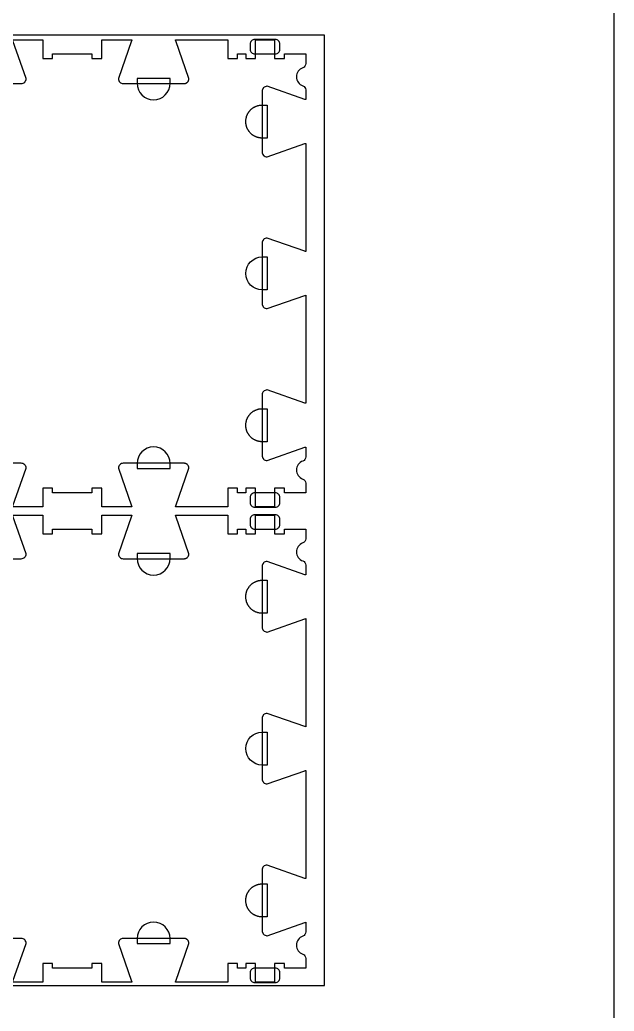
# Model space of a CAD drawing. Extents: x -37379 to -34195, y -10461 to -4867.
# Drawn here: x -34958 to -34195, y -6824 to -5552 of the extents above; entities that cross this region are included whole.
import ezdxf

# ---------------------------------------------------------------- set-up
doc = ezdxf.new("R2010")
doc.units = 0
for name, color, linetype in [('0_SHEET_SPRUCEPLY_2440X122', 1, 'CONTINUOUS'), ('4_ANYTOOL_CUTTHROUGH_OUTSI', 5, 'CONTINUOUS'), ('5_ANYTOOL_HALF_MILL_9MM_IN', 3, 'CONTINUOUS'), ('DONOTCUT', 18, 'CONTINUOUS')]:
    doc.layers.add(name, color=color, linetype=linetype)

msp = doc.modelspace()

# ---------------------------------------------------------------- linework, layer by layer
at = {"layer": '0_SHEET_SPRUCEPLY_2440X122'}
msp.add_lwpolyline([(-37007, -5571.2), (-37007, -6791.2), (-34567, -6791.2), (-34567, -5571.2)], close=True, dxfattribs=at)
at = {"layer": '4_ANYTOOL_CUTTHROUGH_OUTSI', "color": 5}
for points in [[(-35034.4, -5633.4), (-34956.4, -5633.4, 0.414214), (-34950.2, -5627.1), (-34950.2, -5627.1), (-34950.2, -5627.1), (-34967.1, -5578.8)], [(-34967.3, -5577.4), (-34928.7, -5577.4), (-34928.7, -5601.4), (-34916.2, -5601.4), (-34916.2, -5595.4), (-34865.7, -5595.4), (-34865.7, -5601.4), (-34853.2, -5601.4), (-34853.2, -5577.4), (-34814.6, -5577.4), (-34814.6, -5577.4, -0.061485), (-34814.8, -5578.8), (-34831.7, -5627.1), (-34831.8, -5627.1), (-34831.8, -5627.1), (-34831.8, -5627.1, 0.414214), (-34825.5, -5633.4), (-34747.5, -5633.4), (-34747.4, -5633.4), (-34747.2, -5633.4), (-34747.1, -5633.4), (-34746.9, -5633.4), (-34746.7, -5633.3), (-34746.6, -5633.3), (-34746.4, -5633.3), (-34746.3, -5633.3), (-34746.1, -5633.2), (-34746, -5633.2), (-34745.8, -5633.2), (-34745.7, -5633.1), (-34745.5, -5633.1), (-34745.4, -5633), (-34745.3, -5633), (-34745.1, -5632.9), (-34745, -5632.8), (-34744.8, -5632.8), (-34744.7, -5632.7), (-34744.6, -5632.6), (-34744.4, -5632.6), (-34744.3, -5632.5), (-34744.1, -5632.4), (-34744, -5632.3), (-34743.9, -5632.2), (-34743.8, -5632.1), (-34743.6, -5632.1), (-34743.5, -5632), (-34743.4, -5631.9), (-34743.3, -5631.8), (-34743.2, -5631.7), (-34743.1, -5631.6, 0.198912), (-34741.3, -5627.1), (-34741.3, -5627.1), (-34741.3, -5627.1), (-34758.2, -5578.8), (-34758.2, -5578.8, -0.061485), (-34758.4, -5577.4), (-34691.2, -5577.4), (-34691.2, -5601.4), (-34678.7, -5601.4), (-34678.7, -5595.4), (-34668.2, -5595.4), (-34668.2, -5601.4), (-34655.7, -5601.4), (-34655.7, -5577.4), (-34631.2, -5577.4), (-34631.2, -5601.4), (-34618.7, -5601.4), (-34618.7, -5595.4), (-34591.2, -5595.4), (-34591.2, -5607.8), (-34591.2, -5607.8, -0.317837), (-34595, -5613.2, 0.707107), (-34595, -5636.3, -0.317837), (-34591.2, -5641.7), (-34591.2, -5654.1, -0.061485), (-34592.6, -5653.9), (-34640.9, -5637), (-34640.9, -5637), (-34641, -5637), (-34641, -5637, 0.198912), (-34645.4, -5638.8), (-34645.5, -5638.9), (-34645.6, -5639), (-34645.7, -5639.1), (-34645.8, -5639.3), (-34645.9, -5639.4), (-34646, -5639.5), (-34646.1, -5639.6), (-34646.1, -5639.8), (-34646.2, -5639.9), (-34646.3, -5640), (-34646.4, -5640.1), (-34646.5, -5640.3), (-34646.5, -5640.4), (-34646.6, -5640.6), (-34646.7, -5640.7), (-34646.7, -5640.8), (-34646.8, -5641), (-34646.8, -5641.1), (-34646.9, -5641.3), (-34646.9, -5641.4), (-34647, -5641.6), (-34647, -5641.7), (-34647.1, -5641.9), (-34647.1, -5642), (-34647.1, -5642.2), (-34647.1, -5642.3), (-34647.2, -5642.5), (-34647.2, -5642.6), (-34647.2, -5642.8), (-34647.2, -5642.9), (-34647.2, -5643.1), (-34647.2, -5643.2), (-34647.2, -5721.2, 0.414214), (-34641, -5727.5), (-34640.9, -5727.5), (-34640.9, -5727.5), (-34592.6, -5710.6), (-34592.6, -5710.6, -0.061485), (-34591.2, -5710.3), (-34591.2, -5849, -0.061485), (-34592.6, -5848.8), (-34640.9, -5831.9), (-34640.9, -5831.9), (-34641, -5831.9), (-34641, -5831.9, 0.198912), (-34645.4, -5833.7), (-34645.5, -5833.8), (-34645.6, -5833.9), (-34645.7, -5834), (-34645.8, -5834.2), (-34645.9, -5834.3), (-34646, -5834.4), (-34646.1, -5834.5), (-34646.1, -5834.7), (-34646.2, -5834.8), (-34646.3, -5834.9), (-34646.4, -5835), (-34646.5, -5835.2), (-34646.5, -5835.3), (-34646.6, -5835.5), (-34646.7, -5835.6), (-34646.7, -5835.7), (-34646.8, -5835.9), (-34646.8, -5836), (-34646.9, -5836.2), (-34646.9, -5836.3), (-34647, -5836.5), (-34647, -5836.6), (-34647.1, -5836.8), (-34647.1, -5836.9), (-34647.1, -5837.1), (-34647.1, -5837.2), (-34647.2, -5837.4), (-34647.2, -5837.5), (-34647.2, -5837.7), (-34647.2, -5837.8), (-34647.2, -5838), (-34647.2, -5838.1), (-34647.2, -5916.1), (-34647.2, -5916.3), (-34647.2, -5916.4), (-34647.2, -5916.6), (-34647.2, -5916.7), (-34647.2, -5916.9), (-34647.1, -5917), (-34647.1, -5917.2), (-34647.1, -5917.3), (-34647.1, -5917.5), (-34647, -5917.6), (-34647, -5917.8), (-34646.9, -5917.9), (-34646.9, -5918.1), (-34646.8, -5918.2), (-34646.8, -5918.4), (-34646.7, -5918.5), (-34646.7, -5918.7), (-34646.6, -5918.8), (-34646.5, -5918.9), (-34646.5, -5919.1), (-34646.4, -5919.2), (-34646.3, -5919.4), (-34646.2, -5919.5), (-34646.1, -5919.6), (-34646.1, -5919.7), (-34646, -5919.9), (-34645.9, -5920), (-34645.8, -5920.1), (-34645.7, -5920.2), (-34645.6, -5920.3), (-34645.5, -5920.4), (-34645.4, -5920.6, 0.198912), (-34641, -5922.4), (-34640.9, -5922.4), (-34640.9, -5922.4), (-34592.6, -5905.5), (-34592.6, -5905.5, -0.061485), (-34591.2, -5905.2), (-34591.2, -6043.9, -0.061485), (-34592.6, -6043.7), (-34640.9, -6026.8), (-34640.9, -6026.8), (-34641, -6026.8), (-34641, -6026.8, 0.414214), (-34647.2, -6033), (-34647.2, -6111), (-34647.2, -6111.2), (-34647.2, -6111.3), (-34647.2, -6111.5), (-34647.2, -6111.6), (-34647.2, -6111.8), (-34647.1, -6111.9), (-34647.1, -6112.1), (-34647.1, -6112.2), (-34647.1, -6112.4), (-34647, -6112.5), (-34647, -6112.7), (-34646.9, -6112.8), (-34646.9, -6113), (-34646.8, -6113.1), (-34646.8, -6113.3), (-34646.7, -6113.4), (-34646.7, -6113.6), (-34646.6, -6113.7), (-34646.5, -6113.8), (-34646.5, -6114), (-34646.4, -6114.1), (-34646.3, -6114.3), (-34646.2, -6114.4), (-34646.1, -6114.5), (-34646.1, -6114.6), (-34646, -6114.8), (-34645.9, -6114.9), (-34645.8, -6115), (-34645.7, -6115.1), (-34645.6, -6115.2), (-34645.5, -6115.3), (-34645.4, -6115.5, 0.198912), (-34641, -6117.3), (-34640.9, -6117.3), (-34640.9, -6117.3), (-34592.6, -6100.4), (-34592.6, -6100.4, -0.061485), (-34591.2, -6100.1), (-34591.2, -6112.5, -0.317837), (-34595, -6118, 0.707107), (-34595, -6141.1, -0.317837), (-34591.2, -6146.5), (-34591.2, -6158.9), (-34618.7, -6158.9), (-34618.7, -6152.9), (-34631.2, -6152.9), (-34631.2, -6176.9), (-34655.7, -6176.9), (-34655.7, -6152.9), (-34668.2, -6152.9), (-34668.2, -6158.9), (-34678.7, -6158.9), (-34678.7, -6152.9), (-34691.2, -6152.9), (-34691.2, -6176.9), (-34758.4, -6176.9), (-34758.4, -6176.9, -0.061485), (-34758.2, -6175.5), (-34741.3, -6127.2), (-34741.3, -6127.2), (-34741.3, -6127.1), (-34741.3, -6127.1, 0.198912), (-34743.1, -6122.7), (-34743.2, -6122.6), (-34743.3, -6122.5), (-34743.4, -6122.4), (-34743.5, -6122.3), (-34743.6, -6122.2), (-34743.8, -6122.1), (-34743.9, -6122), (-34744, -6121.9), (-34744.1, -6121.9), (-34744.3, -6121.8), (-34744.4, -6121.7), (-34744.6, -6121.6), (-34744.7, -6121.6), (-34744.8, -6121.5), (-34745, -6121.4), (-34745.1, -6121.4), (-34745.3, -6121.3), (-34745.4, -6121.2), (-34745.5, -6121.2), (-34745.7, -6121.2), (-34745.8, -6121.1), (-34746, -6121.1), (-34746.1, -6121), (-34746.3, -6121), (-34746.4, -6121), (-34746.6, -6121), (-34746.7, -6120.9), (-34746.9, -6120.9), (-34747.1, -6120.9), (-34747.2, -6120.9), (-34747.4, -6120.9), (-34747.5, -6120.9), (-34825.5, -6120.9, 0.414214), (-34831.8, -6127.1), (-34831.8, -6127.2), (-34831.7, -6127.2), (-34814.8, -6175.5), (-34814.8, -6175.5, -0.061485), (-34814.6, -6176.9), (-34853.2, -6176.9), (-34853.2, -6152.9), (-34865.7, -6152.9), (-34865.7, -6158.9), (-34916.2, -6158.9), (-34916.2, -6152.9), (-34928.7, -6152.9), (-34928.7, -6176.9), (-34967.3, -6176.9)], [(-34967.1, -6175.5), (-34950.2, -6127.2), (-34950.2, -6127.2), (-34950.2, -6127.1), (-34950.2, -6127.1, 0.414214), (-34956.4, -6120.9), (-35034.4, -6120.9)], [(-35034.4, -6243.4), (-34956.4, -6243.4, 0.414214), (-34950.2, -6237.1), (-34950.2, -6237.1), (-34950.2, -6237.1), (-34967.1, -6188.8)], [(-34967.3, -6187.4), (-34928.7, -6187.4), (-34928.7, -6211.4), (-34916.2, -6211.4), (-34916.2, -6205.4), (-34865.7, -6205.4), (-34865.7, -6211.4), (-34853.2, -6211.4), (-34853.2, -6187.4), (-34814.6, -6187.4), (-34814.6, -6187.4, -0.061485), (-34814.8, -6188.8), (-34831.7, -6237.1), (-34831.8, -6237.1), (-34831.8, -6237.1), (-34831.8, -6237.1, 0.414214), (-34825.5, -6243.4), (-34747.5, -6243.4), (-34747.4, -6243.4), (-34747.2, -6243.4), (-34747.1, -6243.4), (-34746.9, -6243.4), (-34746.7, -6243.3), (-34746.6, -6243.3), (-34746.4, -6243.3), (-34746.3, -6243.3), (-34746.1, -6243.2), (-34746, -6243.2), (-34745.8, -6243.2), (-34745.7, -6243.1), (-34745.5, -6243.1), (-34745.4, -6243), (-34745.3, -6243), (-34745.1, -6242.9), (-34745, -6242.8), (-34744.8, -6242.8), (-34744.7, -6242.7), (-34744.6, -6242.6), (-34744.4, -6242.6), (-34744.3, -6242.5), (-34744.1, -6242.4), (-34744, -6242.3), (-34743.9, -6242.2), (-34743.8, -6242.1), (-34743.6, -6242.1), (-34743.5, -6242), (-34743.4, -6241.9), (-34743.3, -6241.8), (-34743.2, -6241.7), (-34743.1, -6241.6, 0.198912), (-34741.3, -6237.1), (-34741.3, -6237.1), (-34741.3, -6237.1), (-34758.2, -6188.8), (-34758.2, -6188.8, -0.061485), (-34758.4, -6187.4), (-34691.2, -6187.4), (-34691.2, -6211.4), (-34678.7, -6211.4), (-34678.7, -6205.4), (-34668.2, -6205.4), (-34668.2, -6211.4), (-34655.7, -6211.4), (-34655.7, -6187.4), (-34631.2, -6187.4), (-34631.2, -6211.4), (-34618.7, -6211.4), (-34618.7, -6205.4), (-34591.2, -6205.4), (-34591.2, -6217.8), (-34591.2, -6217.8, -0.317837), (-34595, -6223.2, 0.707107), (-34595, -6246.3, -0.317837), (-34591.2, -6251.7), (-34591.2, -6264.1, -0.061485), (-34592.6, -6263.9), (-34640.9, -6247), (-34640.9, -6247), (-34641, -6247), (-34641, -6247, 0.198912), (-34645.4, -6248.8), (-34645.5, -6248.9), (-34645.6, -6249), (-34645.7, -6249.1), (-34645.8, -6249.3), (-34645.9, -6249.4), (-34646, -6249.5), (-34646.1, -6249.6), (-34646.1, -6249.8), (-34646.2, -6249.9), (-34646.3, -6250), (-34646.4, -6250.1), (-34646.5, -6250.3), (-34646.5, -6250.4), (-34646.6, -6250.6), (-34646.7, -6250.7), (-34646.7, -6250.8), (-34646.8, -6251), (-34646.8, -6251.1), (-34646.9, -6251.3), (-34646.9, -6251.4), (-34647, -6251.6), (-34647, -6251.7), (-34647.1, -6251.9), (-34647.1, -6252), (-34647.1, -6252.2), (-34647.1, -6252.3), (-34647.2, -6252.5), (-34647.2, -6252.6), (-34647.2, -6252.8), (-34647.2, -6252.9), (-34647.2, -6253.1), (-34647.2, -6253.2), (-34647.2, -6331.2, 0.414214), (-34641, -6337.5), (-34640.9, -6337.5), (-34640.9, -6337.5), (-34592.6, -6320.6), (-34592.6, -6320.6, -0.061485), (-34591.2, -6320.3), (-34591.2, -6459, -0.061485), (-34592.6, -6458.8), (-34640.9, -6441.9), (-34640.9, -6441.9), (-34641, -6441.9), (-34641, -6441.9, 0.198912), (-34645.4, -6443.7), (-34645.5, -6443.8), (-34645.6, -6443.9), (-34645.7, -6444), (-34645.8, -6444.2), (-34645.9, -6444.3), (-34646, -6444.4), (-34646.1, -6444.5), (-34646.1, -6444.7), (-34646.2, -6444.8), (-34646.3, -6444.9), (-34646.4, -6445), (-34646.5, -6445.2), (-34646.5, -6445.3), (-34646.6, -6445.5), (-34646.7, -6445.6), (-34646.7, -6445.7), (-34646.8, -6445.9), (-34646.8, -6446), (-34646.9, -6446.2), (-34646.9, -6446.3), (-34647, -6446.5), (-34647, -6446.6), (-34647.1, -6446.8), (-34647.1, -6446.9), (-34647.1, -6447.1), (-34647.1, -6447.2), (-34647.2, -6447.4), (-34647.2, -6447.5), (-34647.2, -6447.7), (-34647.2, -6447.8), (-34647.2, -6448), (-34647.2, -6448.1), (-34647.2, -6526.1), (-34647.2, -6526.3), (-34647.2, -6526.4), (-34647.2, -6526.6), (-34647.2, -6526.7), (-34647.2, -6526.9), (-34647.1, -6527), (-34647.1, -6527.2), (-34647.1, -6527.3), (-34647.1, -6527.5), (-34647, -6527.6), (-34647, -6527.8), (-34646.9, -6527.9), (-34646.9, -6528.1), (-34646.8, -6528.2), (-34646.8, -6528.4), (-34646.7, -6528.5), (-34646.7, -6528.7), (-34646.6, -6528.8), (-34646.5, -6528.9), (-34646.5, -6529.1), (-34646.4, -6529.2), (-34646.3, -6529.4), (-34646.2, -6529.5), (-34646.1, -6529.6), (-34646.1, -6529.7), (-34646, -6529.9), (-34645.9, -6530), (-34645.8, -6530.1), (-34645.7, -6530.2), (-34645.6, -6530.3), (-34645.5, -6530.4), (-34645.4, -6530.6, 0.198912), (-34641, -6532.4), (-34640.9, -6532.4), (-34640.9, -6532.4), (-34592.6, -6515.5), (-34592.6, -6515.5, -0.061485), (-34591.2, -6515.2), (-34591.2, -6653.9, -0.061485), (-34592.6, -6653.7), (-34640.9, -6636.8), (-34640.9, -6636.8), (-34641, -6636.8), (-34641, -6636.8, 0.414214), (-34647.2, -6643), (-34647.2, -6721), (-34647.2, -6721.2), (-34647.2, -6721.3), (-34647.2, -6721.5), (-34647.2, -6721.6), (-34647.2, -6721.8), (-34647.1, -6721.9), (-34647.1, -6722.1), (-34647.1, -6722.2), (-34647.1, -6722.4), (-34647, -6722.5), (-34647, -6722.7), (-34646.9, -6722.8), (-34646.9, -6723), (-34646.8, -6723.1), (-34646.8, -6723.3), (-34646.7, -6723.4), (-34646.7, -6723.6), (-34646.6, -6723.7), (-34646.5, -6723.8), (-34646.5, -6724), (-34646.4, -6724.1), (-34646.3, -6724.3), (-34646.2, -6724.4), (-34646.1, -6724.5), (-34646.1, -6724.6), (-34646, -6724.8), (-34645.9, -6724.9), (-34645.8, -6725), (-34645.7, -6725.1), (-34645.6, -6725.2), (-34645.5, -6725.3), (-34645.4, -6725.5, 0.198912), (-34641, -6727.3), (-34640.9, -6727.3), (-34640.9, -6727.3), (-34592.6, -6710.4), (-34592.6, -6710.4, -0.061485), (-34591.2, -6710.1), (-34591.2, -6722.5, -0.317837), (-34595, -6728, 0.707107), (-34595, -6751.1, -0.317837), (-34591.2, -6756.5), (-34591.2, -6768.9), (-34618.7, -6768.9), (-34618.7, -6762.9), (-34631.2, -6762.9), (-34631.2, -6786.9), (-34655.7, -6786.9), (-34655.7, -6762.9), (-34668.2, -6762.9), (-34668.2, -6768.9), (-34678.7, -6768.9), (-34678.7, -6762.9), (-34691.2, -6762.9), (-34691.2, -6786.9), (-34758.4, -6786.9), (-34758.4, -6786.9, -0.061485), (-34758.2, -6785.5), (-34741.3, -6737.2), (-34741.3, -6737.2), (-34741.3, -6737.1), (-34741.3, -6737.1, 0.198912), (-34743.1, -6732.7), (-34743.2, -6732.6), (-34743.3, -6732.5), (-34743.4, -6732.4), (-34743.5, -6732.3), (-34743.6, -6732.2), (-34743.8, -6732.1), (-34743.9, -6732), (-34744, -6731.9), (-34744.1, -6731.9), (-34744.3, -6731.8), (-34744.4, -6731.7), (-34744.6, -6731.6), (-34744.7, -6731.6), (-34744.8, -6731.5), (-34745, -6731.4), (-34745.1, -6731.4), (-34745.3, -6731.3), (-34745.4, -6731.2), (-34745.5, -6731.2), (-34745.7, -6731.2), (-34745.8, -6731.1), (-34746, -6731.1), (-34746.1, -6731), (-34746.3, -6731), (-34746.4, -6731), (-34746.6, -6731), (-34746.7, -6730.9), (-34746.9, -6730.9), (-34747.1, -6730.9), (-34747.2, -6730.9), (-34747.4, -6730.9), (-34747.5, -6730.9), (-34825.5, -6730.9, 0.414214), (-34831.8, -6737.1), (-34831.8, -6737.2), (-34831.7, -6737.2), (-34814.8, -6785.5), (-34814.8, -6785.5, -0.061485), (-34814.6, -6786.9), (-34853.2, -6786.9), (-34853.2, -6762.9), (-34865.7, -6762.9), (-34865.7, -6768.9), (-34916.2, -6768.9), (-34916.2, -6762.9), (-34928.7, -6762.9), (-34928.7, -6786.9), (-34967.3, -6786.9)], [(-34967.1, -6785.5), (-34950.2, -6737.2), (-34950.2, -6737.2), (-34950.2, -6737.1), (-34950.2, -6737.1, 0.414214), (-34956.4, -6730.9), (-35034.4, -6730.9)]]:
    msp.add_lwpolyline(points, format="xyb", dxfattribs=at)
at = {"layer": '5_ANYTOOL_HALF_MILL_9MM_IN', "color": 3}
for points in [[(-34656.6, -5576.9, 0.414214), (-34662.6, -5582.9), (-34662.6, -5589.4, 0.414214), (-34656.6, -5595.4), (-34630.3, -5595.4, 0.414214), (-34624.3, -5589.4), (-34624.3, -5582.9, 0.414214), (-34630.3, -5576.9)], [(-34807.8, -5633.1, 1), (-34765.3, -5633.1), (-34765.3, -5632.9), (-34765.3, -5626.9), (-34807.8, -5626.9), (-34807.8, -5632.9), (-34807.8, -5633.1)], [(-34647, -5898.4, -1), (-34647, -5855.9), (-34646.7, -5855.9), (-34640.7, -5855.9), (-34640.7, -5898.4), (-34646.7, -5898.4), (-34647, -5898.4)], [(-34765.3, -6121.1, 1), (-34807.8, -6121.1), (-34807.8, -6121.4), (-34807.8, -6127.4), (-34765.3, -6127.4), (-34765.3, -6121.4), (-34765.3, -6121.1)], [(-34656.6, -6158.9, 0.414214), (-34662.6, -6164.9), (-34662.6, -6171.4, 0.414214), (-34656.6, -6177.4), (-34630.3, -6177.4, 0.414214), (-34624.3, -6171.4), (-34624.3, -6164.9, 0.414214), (-34630.3, -6158.9)], [(-34656.6, -6186.9, 0.414214), (-34662.6, -6192.9), (-34662.6, -6199.4, 0.414214), (-34656.6, -6205.4), (-34630.3, -6205.4, 0.414214), (-34624.3, -6199.4), (-34624.3, -6192.9, 0.414214), (-34630.3, -6186.9)], [(-34807.8, -6243.1, 1), (-34765.3, -6243.1), (-34765.3, -6242.9), (-34765.3, -6236.9), (-34807.8, -6236.9), (-34807.8, -6242.9), (-34807.8, -6243.1)], [(-34647, -6508.4, -1), (-34647, -6465.9), (-34646.7, -6465.9), (-34640.7, -6465.9), (-34640.7, -6508.4), (-34646.7, -6508.4), (-34647, -6508.4)], [(-34765.3, -6731.1, 1), (-34807.8, -6731.1), (-34807.8, -6731.4), (-34807.8, -6737.4), (-34765.3, -6737.4), (-34765.3, -6731.4), (-34765.3, -6731.1)], [(-34656.6, -6768.9, 0.414214), (-34662.6, -6774.9), (-34662.6, -6781.4, 0.414214), (-34656.6, -6787.4), (-34630.3, -6787.4, 0.414214), (-34624.3, -6781.4), (-34624.3, -6774.9, 0.414214), (-34630.3, -6768.9)]]:
    msp.add_lwpolyline(points, format="xyb", close=True, dxfattribs=at)
for points in [[(-34647, -5703.5), (-34647.4, -5703.5), (-34647.9, -5703.5), (-34648.4, -5703.4), (-34648.9, -5703.4), (-34649.4, -5703.3), (-34649.8, -5703.3), (-34650.3, -5703.2), (-34650.8, -5703.1), (-34651.3, -5703), (-34651.8, -5702.9), (-34652.3, -5702.8), (-34652.8, -5702.7), (-34653.3, -5702.5), (-34653.8, -5702.4), (-34654.3, -5702.2), (-34654.8, -5702), (-34655.3, -5701.8), (-34655.8, -5701.6), (-34656.2, -5701.4), (-34656.7, -5701.1), (-34657.2, -5700.9), (-34657.7, -5700.6), (-34658.1, -5700.3), (-34658.6, -5700), (-34659, -5699.7), (-34659.5, -5699.4), (-34659.9, -5699.1), (-34660.3, -5698.7), (-34660.8, -5698.4), (-34661.2, -5698), (-34661.6, -5697.6), (-34662, -5697.3), (-34662.4, -5696.9), (-34662.7, -5696.5), (-34663.1, -5696.1), (-34663.5, -5695.6), (-34663.8, -5695.2), (-34664.1, -5694.8), (-34664.4, -5694.3), (-34664.7, -5693.9), (-34665, -5693.4), (-34665.3, -5692.9), (-34665.6, -5692.5), (-34665.8, -5692), (-34666.1, -5691.5), (-34666.3, -5691), (-34666.5, -5690.5), (-34666.7, -5690.1), (-34666.9, -5689.6), (-34667.1, -5689.1), (-34667.2, -5688.6), (-34667.4, -5688.1), (-34667.5, -5687.6), (-34667.6, -5687.1), (-34667.8, -5686.6), (-34667.9, -5686.1), (-34667.9, -5685.6), (-34668, -5685.1), (-34668.1, -5684.6), (-34668.1, -5684.1), (-34668.2, -5683.7), (-34668.2, -5683.2), (-34668.2, -5682.7), (-34668.2, -5682.2), (-34668.2, -5681.8), (-34668.2, -5681.3), (-34668.2, -5680.8), (-34668.1, -5680.3), (-34668.1, -5679.8), (-34668, -5679.4), (-34667.9, -5678.9), (-34667.9, -5678.4), (-34667.8, -5677.9), (-34667.6, -5677.4), (-34667.5, -5676.9), (-34667.4, -5676.4), (-34667.2, -5675.9), (-34667.1, -5675.4), (-34666.9, -5674.9), (-34666.7, -5674.4), (-34666.5, -5673.9), (-34666.3, -5673.4), (-34666.1, -5673), (-34665.8, -5672.5), (-34665.6, -5672), (-34665.3, -5671.5), (-34665, -5671.1), (-34664.7, -5670.6), (-34664.4, -5670.2), (-34664.1, -5669.7), (-34663.8, -5669.3), (-34663.5, -5668.8), (-34663.1, -5668.4), (-34662.7, -5668), (-34662.4, -5667.6), (-34662, -5667.2), (-34661.6, -5666.8), (-34661.2, -5666.5), (-34660.8, -5666.1), (-34660.3, -5665.7), (-34659.9, -5665.4), (-34659.5, -5665.1), (-34659, -5664.8), (-34658.6, -5664.4), (-34658.1, -5664.2), (-34657.7, -5663.9), (-34657.2, -5663.6), (-34656.7, -5663.4), (-34656.2, -5663.1), (-34655.8, -5662.9), (-34655.3, -5662.7), (-34654.8, -5662.5), (-34654.3, -5662.3), (-34653.8, -5662.1), (-34653.3, -5662), (-34652.8, -5661.8), (-34652.3, -5661.7), (-34651.8, -5661.5), (-34651.3, -5661.4), (-34650.8, -5661.3), (-34650.3, -5661.3), (-34649.8, -5661.2), (-34649.4, -5661.1), (-34648.9, -5661.1), (-34648.4, -5661), (-34647.9, -5661), (-34647.4, -5661), (-34647, -5661), (-34646.7, -5661), (-34640.7, -5661), (-34640.7, -5703.5), (-34646.7, -5703.5), (-34647, -5703.5)], [(-34647, -6093.3), (-34647.4, -6093.3), (-34647.9, -6093.3), (-34648.4, -6093.2), (-34648.9, -6093.2), (-34649.4, -6093.1), (-34649.8, -6093.1), (-34650.3, -6093), (-34650.8, -6092.9), (-34651.3, -6092.8), (-34651.8, -6092.7), (-34652.3, -6092.6), (-34652.8, -6092.5), (-34653.3, -6092.3), (-34653.8, -6092.2), (-34654.3, -6092), (-34654.8, -6091.8), (-34655.3, -6091.6), (-34655.8, -6091.4), (-34656.2, -6091.2), (-34656.7, -6090.9), (-34657.2, -6090.7), (-34657.7, -6090.4), (-34658.1, -6090.1), (-34658.6, -6089.8), (-34659, -6089.5), (-34659.5, -6089.2), (-34659.9, -6088.9), (-34660.3, -6088.5), (-34660.8, -6088.2), (-34661.2, -6087.8), (-34661.6, -6087.4), (-34662, -6087.1), (-34662.4, -6086.7), (-34662.7, -6086.3), (-34663.1, -6085.9), (-34663.5, -6085.4), (-34663.8, -6085), (-34664.1, -6084.6), (-34664.4, -6084.1), (-34664.7, -6083.7), (-34665, -6083.2), (-34665.3, -6082.7), (-34665.6, -6082.3), (-34665.8, -6081.8), (-34666.1, -6081.3), (-34666.3, -6080.8), (-34666.5, -6080.3), (-34666.7, -6079.9), (-34666.9, -6079.4), (-34667.1, -6078.9), (-34667.2, -6078.4), (-34667.4, -6077.9), (-34667.5, -6077.4), (-34667.6, -6076.9), (-34667.8, -6076.4), (-34667.9, -6075.9), (-34667.9, -6075.4), (-34668, -6074.9), (-34668.1, -6074.4), (-34668.1, -6073.9), (-34668.2, -6073.5), (-34668.2, -6073), (-34668.2, -6072.5), (-34668.2, -6072), (-34668.2, -6071.6), (-34668.2, -6071.1), (-34668.2, -6070.6), (-34668.1, -6070.1), (-34668.1, -6069.6), (-34668, -6069.2), (-34667.9, -6068.7), (-34667.9, -6068.2), (-34667.8, -6067.7), (-34667.6, -6067.2), (-34667.5, -6066.7), (-34667.4, -6066.2), (-34667.2, -6065.7), (-34667.1, -6065.2), (-34666.9, -6064.7), (-34666.7, -6064.2), (-34666.5, -6063.7), (-34666.3, -6063.2), (-34666.1, -6062.8), (-34665.8, -6062.3), (-34665.6, -6061.8), (-34665.3, -6061.3), (-34665, -6060.9), (-34664.7, -6060.4), (-34664.4, -6060), (-34664.1, -6059.5), (-34663.8, -6059.1), (-34663.5, -6058.6), (-34663.1, -6058.2), (-34662.7, -6057.8), (-34662.4, -6057.4), (-34662, -6057), (-34661.6, -6056.6), (-34661.2, -6056.3), (-34660.8, -6055.9), (-34660.3, -6055.5), (-34659.9, -6055.2), (-34659.5, -6054.9), (-34659, -6054.6), (-34658.6, -6054.2), (-34658.1, -6054), (-34657.7, -6053.7), (-34657.2, -6053.4), (-34656.7, -6053.2), (-34656.2, -6052.9), (-34655.8, -6052.7), (-34655.3, -6052.5), (-34654.8, -6052.3), (-34654.3, -6052.1), (-34653.8, -6051.9), (-34653.3, -6051.8), (-34652.8, -6051.6), (-34652.3, -6051.5), (-34651.8, -6051.3), (-34651.3, -6051.2), (-34650.8, -6051.1), (-34650.3, -6051.1), (-34649.8, -6051), (-34649.4, -6050.9), (-34648.9, -6050.9), (-34648.4, -6050.8), (-34647.9, -6050.8), (-34647.4, -6050.8), (-34647, -6050.8), (-34646.7, -6050.8), (-34640.7, -6050.8), (-34640.7, -6093.3), (-34646.7, -6093.3), (-34647, -6093.3)], [(-34647, -6313.5), (-34647.4, -6313.5), (-34647.9, -6313.5), (-34648.4, -6313.4), (-34648.9, -6313.4), (-34649.4, -6313.3), (-34649.8, -6313.3), (-34650.3, -6313.2), (-34650.8, -6313.1), (-34651.3, -6313), (-34651.8, -6312.9), (-34652.3, -6312.8), (-34652.8, -6312.7), (-34653.3, -6312.5), (-34653.8, -6312.4), (-34654.3, -6312.2), (-34654.8, -6312), (-34655.3, -6311.8), (-34655.8, -6311.6), (-34656.2, -6311.4), (-34656.7, -6311.1), (-34657.2, -6310.9), (-34657.7, -6310.6), (-34658.1, -6310.3), (-34658.6, -6310), (-34659, -6309.7), (-34659.5, -6309.4), (-34659.9, -6309.1), (-34660.3, -6308.7), (-34660.8, -6308.4), (-34661.2, -6308), (-34661.6, -6307.6), (-34662, -6307.3), (-34662.4, -6306.9), (-34662.7, -6306.5), (-34663.1, -6306.1), (-34663.5, -6305.6), (-34663.8, -6305.2), (-34664.1, -6304.8), (-34664.4, -6304.3), (-34664.7, -6303.9), (-34665, -6303.4), (-34665.3, -6302.9), (-34665.6, -6302.5), (-34665.8, -6302), (-34666.1, -6301.5), (-34666.3, -6301), (-34666.5, -6300.5), (-34666.7, -6300.1), (-34666.9, -6299.6), (-34667.1, -6299.1), (-34667.2, -6298.6), (-34667.4, -6298.1), (-34667.5, -6297.6), (-34667.6, -6297.1), (-34667.8, -6296.6), (-34667.9, -6296.1), (-34667.9, -6295.6), (-34668, -6295.1), (-34668.1, -6294.6), (-34668.1, -6294.1), (-34668.2, -6293.7), (-34668.2, -6293.2), (-34668.2, -6292.7), (-34668.2, -6292.2), (-34668.2, -6291.8), (-34668.2, -6291.3), (-34668.2, -6290.8), (-34668.1, -6290.3), (-34668.1, -6289.8), (-34668, -6289.4), (-34667.9, -6288.9), (-34667.9, -6288.4), (-34667.8, -6287.9), (-34667.6, -6287.4), (-34667.5, -6286.9), (-34667.4, -6286.4), (-34667.2, -6285.9), (-34667.1, -6285.4), (-34666.9, -6284.9), (-34666.7, -6284.4), (-34666.5, -6283.9), (-34666.3, -6283.4), (-34666.1, -6283), (-34665.8, -6282.5), (-34665.6, -6282), (-34665.3, -6281.5), (-34665, -6281.1), (-34664.7, -6280.6), (-34664.4, -6280.2), (-34664.1, -6279.7), (-34663.8, -6279.3), (-34663.5, -6278.8), (-34663.1, -6278.4), (-34662.7, -6278), (-34662.4, -6277.6), (-34662, -6277.2), (-34661.6, -6276.8), (-34661.2, -6276.5), (-34660.8, -6276.1), (-34660.3, -6275.7), (-34659.9, -6275.4), (-34659.5, -6275.1), (-34659, -6274.8), (-34658.6, -6274.4), (-34658.1, -6274.2), (-34657.7, -6273.9), (-34657.2, -6273.6), (-34656.7, -6273.4), (-34656.2, -6273.1), (-34655.8, -6272.9), (-34655.3, -6272.7), (-34654.8, -6272.5), (-34654.3, -6272.3), (-34653.8, -6272.1), (-34653.3, -6272), (-34652.8, -6271.8), (-34652.3, -6271.7), (-34651.8, -6271.5), (-34651.3, -6271.4), (-34650.8, -6271.3), (-34650.3, -6271.3), (-34649.8, -6271.2), (-34649.4, -6271.1), (-34648.9, -6271.1), (-34648.4, -6271), (-34647.9, -6271), (-34647.4, -6271), (-34647, -6271), (-34646.7, -6271), (-34640.7, -6271), (-34640.7, -6313.5), (-34646.7, -6313.5), (-34647, -6313.5)], [(-34647, -6703.3), (-34647.4, -6703.3), (-34647.9, -6703.3), (-34648.4, -6703.2), (-34648.9, -6703.2), (-34649.4, -6703.1), (-34649.8, -6703.1), (-34650.3, -6703), (-34650.8, -6702.9), (-34651.3, -6702.8), (-34651.8, -6702.7), (-34652.3, -6702.6), (-34652.8, -6702.5), (-34653.3, -6702.3), (-34653.8, -6702.2), (-34654.3, -6702), (-34654.8, -6701.8), (-34655.3, -6701.6), (-34655.8, -6701.4), (-34656.2, -6701.2), (-34656.7, -6700.9), (-34657.2, -6700.7), (-34657.7, -6700.4), (-34658.1, -6700.1), (-34658.6, -6699.8), (-34659, -6699.5), (-34659.5, -6699.2), (-34659.9, -6698.9), (-34660.3, -6698.5), (-34660.8, -6698.2), (-34661.2, -6697.8), (-34661.6, -6697.4), (-34662, -6697.1), (-34662.4, -6696.7), (-34662.7, -6696.3), (-34663.1, -6695.9), (-34663.5, -6695.4), (-34663.8, -6695), (-34664.1, -6694.6), (-34664.4, -6694.1), (-34664.7, -6693.7), (-34665, -6693.2), (-34665.3, -6692.7), (-34665.6, -6692.3), (-34665.8, -6691.8), (-34666.1, -6691.3), (-34666.3, -6690.8), (-34666.5, -6690.3), (-34666.7, -6689.9), (-34666.9, -6689.4), (-34667.1, -6688.9), (-34667.2, -6688.4), (-34667.4, -6687.9), (-34667.5, -6687.4), (-34667.6, -6686.9), (-34667.8, -6686.4), (-34667.9, -6685.9), (-34667.9, -6685.4), (-34668, -6684.9), (-34668.1, -6684.4), (-34668.1, -6683.9), (-34668.2, -6683.5), (-34668.2, -6683), (-34668.2, -6682.5), (-34668.2, -6682), (-34668.2, -6681.6), (-34668.2, -6681.1), (-34668.2, -6680.6), (-34668.1, -6680.1), (-34668.1, -6679.6), (-34668, -6679.2), (-34667.9, -6678.7), (-34667.9, -6678.2), (-34667.8, -6677.7), (-34667.6, -6677.2), (-34667.5, -6676.7), (-34667.4, -6676.2), (-34667.2, -6675.7), (-34667.1, -6675.2), (-34666.9, -6674.7), (-34666.7, -6674.2), (-34666.5, -6673.7), (-34666.3, -6673.2), (-34666.1, -6672.8), (-34665.8, -6672.3), (-34665.6, -6671.8), (-34665.3, -6671.3), (-34665, -6670.9), (-34664.7, -6670.4), (-34664.4, -6670), (-34664.1, -6669.5), (-34663.8, -6669.1), (-34663.5, -6668.6), (-34663.1, -6668.2), (-34662.7, -6667.8), (-34662.4, -6667.4), (-34662, -6667), (-34661.6, -6666.6), (-34661.2, -6666.3), (-34660.8, -6665.9), (-34660.3, -6665.5), (-34659.9, -6665.2), (-34659.5, -6664.9), (-34659, -6664.6), (-34658.6, -6664.2), (-34658.1, -6664), (-34657.7, -6663.7), (-34657.2, -6663.4), (-34656.7, -6663.2), (-34656.2, -6662.9), (-34655.8, -6662.7), (-34655.3, -6662.5), (-34654.8, -6662.3), (-34654.3, -6662.1), (-34653.8, -6661.9), (-34653.3, -6661.8), (-34652.8, -6661.6), (-34652.3, -6661.5), (-34651.8, -6661.3), (-34651.3, -6661.2), (-34650.8, -6661.1), (-34650.3, -6661.1), (-34649.8, -6661), (-34649.4, -6660.9), (-34648.9, -6660.9), (-34648.4, -6660.8), (-34647.9, -6660.8), (-34647.4, -6660.8), (-34647, -6660.8), (-34646.7, -6660.8), (-34640.7, -6660.8), (-34640.7, -6703.3), (-34646.7, -6703.3), (-34647, -6703.3)]]:
    msp.add_lwpolyline(points, close=True, dxfattribs=at)
at = {"layer": 'DONOTCUT'}
msp.add_lwpolyline([(-37378.7, -10460.6), (-34195.3, -10460.6), (-34195.3, -4867.2), (-37378.7, -4867.2)], close=True, dxfattribs=at)

doc.saveas('drawing.dxf')
